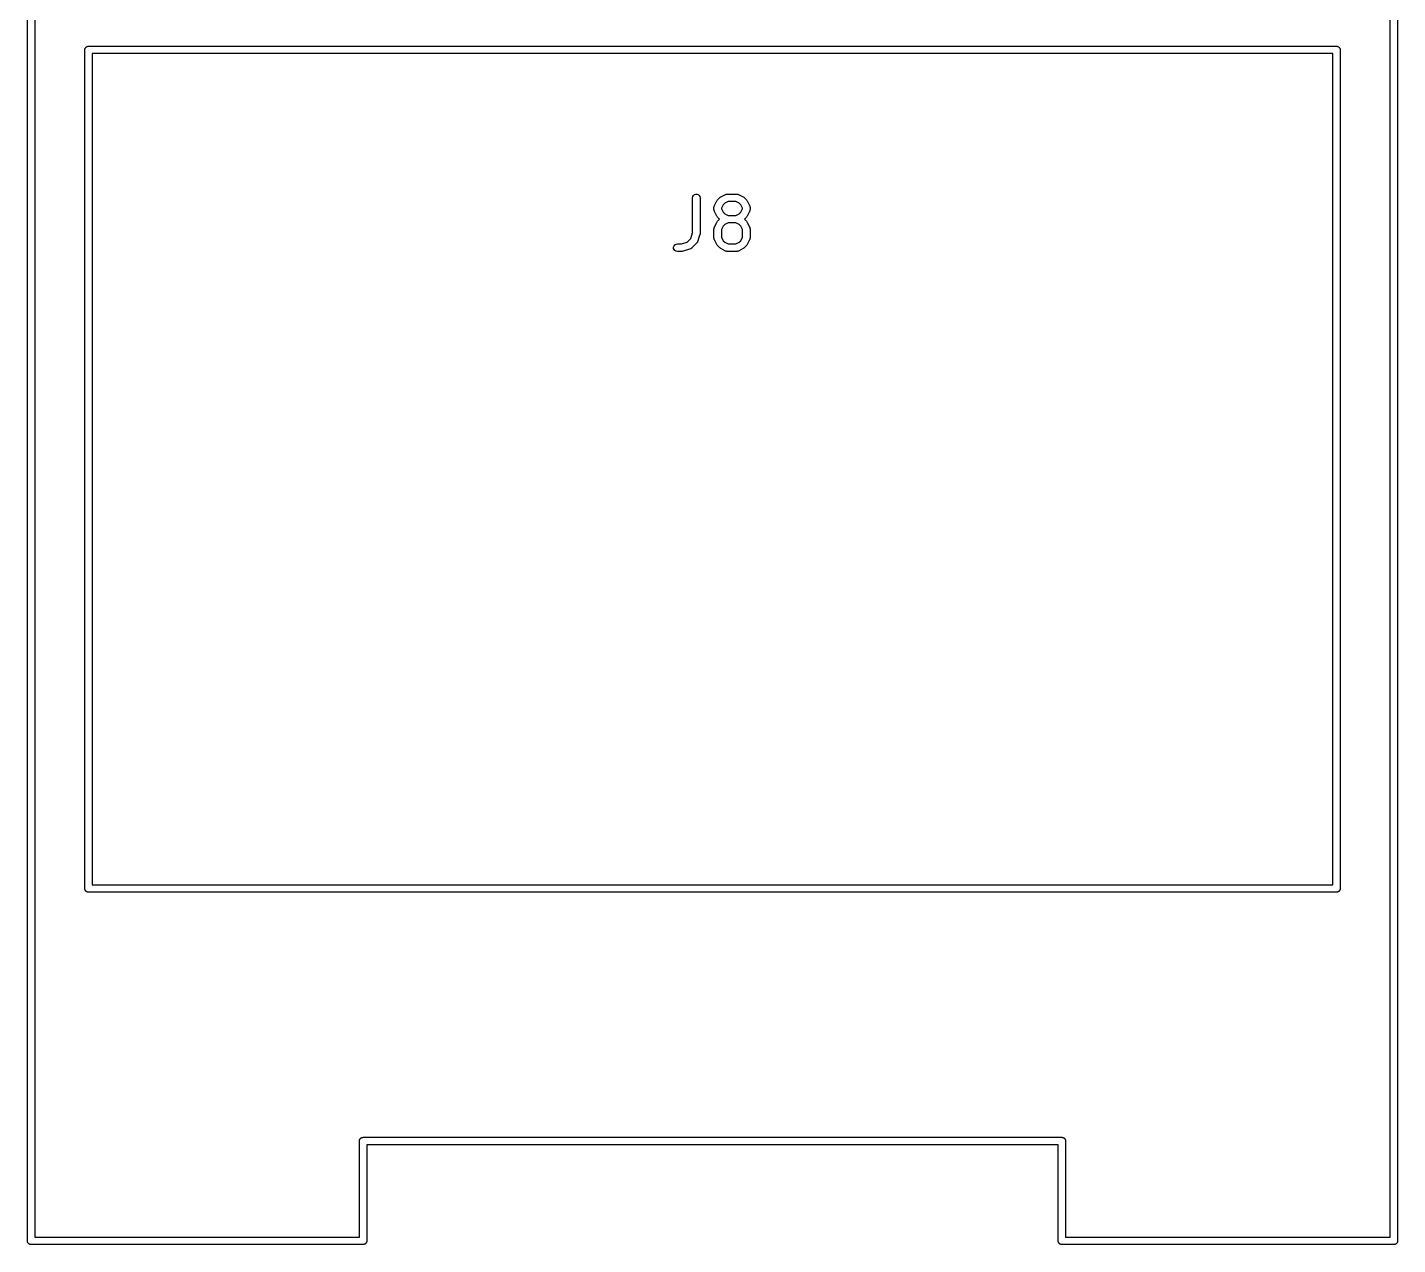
# Model space of a CAD drawing. Extents: x 86 to 333, y -237 to -29.
# Drawn here: x 301.27 to 328.73, y -66.94 to -42.55 of the extents above; entities that cross this region are included whole.
import ezdxf

# ---------------------------------------------------------------- set-up
doc = ezdxf.new("R2010")
doc.units = 0
doc.header["$MEASUREMENT"] = 0
doc.layers.add('BLACK', color=7, linetype='CONTINUOUS')

msp = doc.modelspace()

# ---------------------------------------------------------------- linework, layer by layer
at = {"layer": 'Black'}
for p, q in [((301.275, -66.86), (301.275, -36.16)), ((328.725, -36.16), (328.725, -66.86)), ((301.425, -36.235), (301.425, -66.785)), ((328.575, -66.785), (328.575, -36.235)), ((302.425, -43), (302.426, -42.9935)), ((302.425, -59.8), (302.425, -43)), ((302.426, -42.987), (302.428, -42.9808)), ((302.426, -42.9935), (302.426, -42.987)), ((302.428, -42.9808), (302.43, -42.9743)), ((302.43, -42.9743), (302.433, -42.9687)), ((302.433, -42.9687), (302.435, -42.9625)), ((302.435, -42.9625), (302.439, -42.9575)), ((302.439, -42.9575), (302.443, -42.9518)), ((302.443, -42.9518), (302.448, -42.9476)), ((302.448, -42.9476), (302.452, -42.9425)), ((302.452, -42.9425), (302.457, -42.9393)), ((302.457, -42.9393), (302.462, -42.935)), ((302.462, -42.935), (302.469, -42.9328)), ((302.469, -42.9328), (302.474, -42.9295)), ((302.474, -42.9295), (302.481, -42.9284)), ((302.481, -42.9284), (302.487, -42.9261)), ((302.487, -42.9261), (302.494, -42.9261)), ((302.494, -42.9261), (302.5, -42.925)), ((302.5, -42.925), (327.5, -42.925)), ((302.575, -43.075), (302.575, -59.725)), ((327.425, -43.075), (302.575, -43.075)), ((327.425, -51.4), (327.425, -43.075)), ((327.5, -42.925), (327.506, -42.9261)), ((327.506, -42.9261), (327.513, -42.9261)), ((327.513, -42.9261), (327.519, -42.9284)), ((327.519, -42.9284), (327.526, -42.9295)), ((327.526, -42.9295), (327.531, -42.9328)), ((327.531, -42.9328), (327.537, -42.935)), ((327.537, -42.935), (327.543, -42.9393)), ((327.543, -42.9393), (327.548, -42.9425)), ((327.548, -42.9425), (327.552, -42.9476)), ((327.552, -42.9476), (327.557, -42.9518)), ((327.557, -42.9518), (327.561, -42.9575)), ((327.561, -42.9575), (327.565, -42.9625)), ((327.565, -42.9625), (327.567, -42.9687)), ((327.567, -42.9687), (327.57, -42.9743)), ((327.57, -42.9743), (327.572, -42.9808)), ((327.572, -42.9808), (327.574, -42.987)), ((327.574, -42.987), (327.574, -42.9935)), ((327.574, -42.9935), (327.575, -43)), ((327.575, -43), (327.575, -51.4)), ((314.602, -45.9624), (314.606, -45.9367)), ((314.602, -46.6645), (314.602, -45.9624)), ((314.606, -45.9367), (314.619, -45.9142)), ((314.619, -45.9142), (314.639, -45.8974)), ((314.639, -45.8974), (314.664, -45.8885)), ((314.664, -45.8885), (314.69, -45.8885)), ((314.69, -45.8885), (314.714, -45.8974)), ((314.714, -45.8974), (314.734, -45.9142)), ((314.734, -45.9142), (314.747, -45.9367)), ((314.747, -45.9367), (314.752, -45.9624)), ((314.752, -45.9624), (314.752, -46.6767)), ((315.038, -46.1193), (315.086, -46.0241)), ((315.086, -46.0241), (315.093, -46.0144)), ((315.093, -46.0144), (315.1, -46.0046)), ((315.1, -46.0046), (315.147, -45.957)), ((315.147, -45.957), (315.157, -45.9501)), ((315.157, -45.9501), (315.167, -45.9429)), ((315.167, -45.9429), (315.262, -45.8953)), ((315.214, -46.102), (315.18, -46.1706)), ((315.245, -46.0716), (315.214, -46.102)), ((315.313, -46.0374), (315.245, -46.0716)), ((315.262, -45.8953), (315.266, -45.8941)), ((315.266, -45.8941), (315.27, -45.8919)), ((315.27, -45.8919), (315.279, -45.8904)), ((315.279, -45.8904), (315.287, -45.8879)), ((315.287, -45.8879), (315.291, -45.8881)), ((315.291, -45.8881), (315.296, -45.8874)), ((315.296, -45.8874), (315.486, -45.8874)), ((315.468, -46.0374), (315.313, -46.0374)), ((315.537, -46.0716), (315.468, -46.0374)), ((315.486, -45.8874), (315.49, -45.8881)), ((315.49, -45.8881), (315.495, -45.8879)), ((315.495, -45.8879), (315.503, -45.8904)), ((315.503, -45.8904), (315.512, -45.8919)), ((315.512, -45.8919), (315.516, -45.8941)), ((315.516, -45.8941), (315.52, -45.8953)), ((315.52, -45.8953), (315.615, -45.9429)), ((315.567, -46.102), (315.537, -46.0716)), ((315.602, -46.1706), (315.567, -46.102)), ((315.615, -45.9429), (315.625, -45.9501)), ((315.625, -45.9501), (315.634, -45.957)), ((315.634, -45.957), (315.682, -46.0046)), ((315.682, -46.0046), (315.689, -46.0144)), ((315.689, -46.0144), (315.696, -46.0241)), ((315.696, -46.0241), (315.744, -46.1193)), ((315.03, -46.1529), (315.031, -46.1486)), ((315.03, -46.2005), (315.03, -46.1529)), ((315.031, -46.2047), (315.03, -46.2005)), ((315.031, -46.1443), (315.033, -46.1359)), ((315.031, -46.1486), (315.031, -46.1443)), ((315.031, -46.209), (315.031, -46.2047)), ((315.033, -46.2175), (315.031, -46.209)), ((315.033, -46.1359), (315.035, -46.1272)), ((315.035, -46.2261), (315.033, -46.2175)), ((315.035, -46.1272), (315.037, -46.1235)), ((315.037, -46.2299), (315.035, -46.2261)), ((315.037, -46.1235), (315.038, -46.1193)), ((315.038, -46.234), (315.037, -46.2299)), ((315.086, -46.3293), (315.038, -46.234)), ((315.093, -46.3389), (315.086, -46.3293)), ((315.1, -46.3487), (315.093, -46.3389)), ((315.142, -46.391), (315.1, -46.3487)), ((315.18, -46.1706), (315.18, -46.1828)), ((315.18, -46.1828), (315.214, -46.2513)), ((315.214, -46.2513), (315.245, -46.2817)), ((315.245, -46.2817), (315.313, -46.316)), ((315.313, -46.316), (315.468, -46.316)), ((315.468, -46.316), (315.537, -46.2817)), ((315.537, -46.2817), (315.567, -46.2513)), ((315.567, -46.2513), (315.602, -46.1828)), ((315.602, -46.1828), (315.602, -46.1706)), ((315.682, -46.3487), (315.64, -46.391)), ((315.689, -46.3389), (315.682, -46.3487)), ((315.696, -46.3293), (315.689, -46.3389)), ((315.744, -46.234), (315.696, -46.3293)), ((315.744, -46.1193), (315.745, -46.1235)), ((315.745, -46.2299), (315.744, -46.234)), ((315.745, -46.1235), (315.747, -46.1272)), ((315.747, -46.2261), (315.745, -46.2299)), ((315.747, -46.1272), (315.749, -46.1359)), ((315.749, -46.2175), (315.747, -46.2261)), ((315.749, -46.1359), (315.751, -46.1443)), ((315.751, -46.2091), (315.749, -46.2175)), ((315.751, -46.1443), (315.751, -46.1486)), ((315.751, -46.1486), (315.752, -46.1529)), ((315.752, -46.2005), (315.751, -46.2047)), ((315.751, -46.2047), (315.751, -46.2091)), ((315.752, -46.1529), (315.752, -46.2005)), ((314.563, -46.779), (314.602, -46.6645)), ((315.03, -46.5814), (315.031, -46.5772)), ((315.03, -46.7719), (315.03, -46.5814)), ((315.031, -46.5729), (315.033, -46.5644)), ((315.031, -46.5772), (315.031, -46.5729)), ((315.033, -46.5644), (315.035, -46.5558)), ((315.035, -46.5558), (315.037, -46.552)), ((315.037, -46.552), (315.038, -46.5479)), ((315.038, -46.5479), (315.086, -46.4526)), ((315.086, -46.4526), (315.093, -46.443)), ((315.093, -46.443), (315.1, -46.4332)), ((315.1, -46.4332), (315.142, -46.391)), ((315.214, -46.5306), (315.18, -46.5991)), ((315.18, -46.5991), (315.18, -46.7542)), ((315.245, -46.5002), (315.214, -46.5306)), ((315.313, -46.466), (315.245, -46.5002)), ((315.468, -46.466), (315.313, -46.466)), ((315.537, -46.5002), (315.468, -46.466)), ((315.567, -46.5306), (315.537, -46.5002)), ((315.602, -46.5991), (315.567, -46.5306)), ((315.602, -46.7542), (315.602, -46.5991)), ((315.64, -46.391), (315.682, -46.4332)), ((315.682, -46.4332), (315.689, -46.443)), ((315.689, -46.443), (315.696, -46.4526)), ((315.696, -46.4526), (315.744, -46.5479)), ((315.744, -46.5479), (315.745, -46.552)), ((315.745, -46.552), (315.747, -46.5558)), ((315.747, -46.5558), (315.749, -46.5644)), ((315.749, -46.5644), (315.751, -46.5729)), ((315.751, -46.5729), (315.751, -46.5772)), ((315.751, -46.5772), (315.752, -46.5814)), ((315.752, -46.5814), (315.752, -46.7719)), ((314.222, -46.9494), (314.231, -46.9249)), ((314.231, -46.9249), (314.248, -46.9049)), ((314.248, -46.9049), (314.27, -46.8919)), ((314.27, -46.8919), (314.296, -46.8874)), ((314.296, -46.8874), (314.379, -46.8874)), ((314.379, -46.8874), (314.493, -46.8492)), ((314.493, -46.8492), (314.563, -46.779)), ((314.682, -46.8726), (314.587, -46.9678)), ((314.685, -46.869), (314.682, -46.8726)), ((314.688, -46.8661), (314.685, -46.869)), ((314.692, -46.8584), (314.688, -46.8661)), ((314.697, -46.8512), (314.692, -46.8584)), ((314.698, -46.847), (314.697, -46.8512)), ((314.7, -46.8432), (314.698, -46.847)), ((314.748, -46.7004), (314.7, -46.8432)), ((314.75, -46.6885), (314.748, -46.7004)), ((314.752, -46.6767), (314.75, -46.6885)), ((315.031, -46.7762), (315.03, -46.7719)), ((315.031, -46.7805), (315.031, -46.7762)), ((315.033, -46.7889), (315.031, -46.7805)), ((315.035, -46.7976), (315.033, -46.7889)), ((315.037, -46.8013), (315.035, -46.7976)), ((315.038, -46.8054), (315.037, -46.8013)), ((315.086, -46.9007), (315.038, -46.8054)), ((315.093, -46.9103), (315.086, -46.9007)), ((315.1, -46.9202), (315.093, -46.9103)), ((315.147, -46.9678), (315.1, -46.9202)), ((315.18, -46.7542), (315.214, -46.8227)), ((315.214, -46.8227), (315.245, -46.8531)), ((315.245, -46.8531), (315.313, -46.8874)), ((315.313, -46.8874), (315.468, -46.8874)), ((315.468, -46.8874), (315.537, -46.8531)), ((315.537, -46.8531), (315.567, -46.8227)), ((315.567, -46.8227), (315.602, -46.7542)), ((315.682, -46.9202), (315.634, -46.9678)), ((315.689, -46.9103), (315.682, -46.9202)), ((315.696, -46.9007), (315.689, -46.9103)), ((315.744, -46.8054), (315.696, -46.9007)), ((315.745, -46.8013), (315.744, -46.8054)), ((315.747, -46.7976), (315.745, -46.8013)), ((315.749, -46.7889), (315.747, -46.7976)), ((315.751, -46.7805), (315.749, -46.7889)), ((315.752, -46.7719), (315.751, -46.7762)), ((315.751, -46.7762), (315.751, -46.7805)), ((314.222, -46.9754), (314.222, -46.9494)), ((314.231, -46.9999), (314.222, -46.9754)), ((314.248, -47.0198), (314.231, -46.9999)), ((314.27, -47.0329), (314.248, -47.0198)), ((314.296, -47.0374), (314.27, -47.0329)), ((314.391, -47.0374), (314.296, -47.0374)), ((314.403, -47.0353), (314.391, -47.0374)), ((314.415, -47.0335), (314.403, -47.0353)), ((314.558, -46.9859), (314.415, -47.0335)), ((314.561, -46.9839), (314.558, -46.9859)), ((314.566, -46.9827), (314.561, -46.9839)), ((314.573, -46.9777), (314.566, -46.9827)), ((314.58, -46.9735), (314.573, -46.9777)), ((314.583, -46.9703), (314.58, -46.9735)), ((314.587, -46.9678), (314.583, -46.9703)), ((315.157, -46.9747), (315.147, -46.9678)), ((315.167, -46.9818), (315.157, -46.9747)), ((315.262, -47.0295), (315.167, -46.9818)), ((315.266, -47.0307), (315.262, -47.0295)), ((315.27, -47.0329), (315.266, -47.0307)), ((315.279, -47.0344), (315.27, -47.0329)), ((315.287, -47.0369), (315.279, -47.0344)), ((315.291, -47.0366), (315.287, -47.0369)), ((315.296, -47.0374), (315.291, -47.0366)), ((315.486, -47.0374), (315.296, -47.0374)), ((315.49, -47.0366), (315.486, -47.0374)), ((315.495, -47.0369), (315.49, -47.0366)), ((315.503, -47.0344), (315.495, -47.0369)), ((315.512, -47.0329), (315.503, -47.0344)), ((315.516, -47.0307), (315.512, -47.0329)), ((315.52, -47.0295), (315.516, -47.0307)), ((315.615, -46.9818), (315.52, -47.0295)), ((315.625, -46.9747), (315.615, -46.9818)), ((315.634, -46.9678), (315.625, -46.9747)), ((327.425, -59.725), (327.425, -51.4)), ((327.575, -51.4), (327.575, -59.8)), ((302.426, -59.8065), (302.425, -59.8)), ((302.426, -59.813), (302.426, -59.8065)), ((302.428, -59.8192), (302.426, -59.813)), ((302.43, -59.8257), (302.428, -59.8192)), ((302.433, -59.8313), (302.43, -59.8257)), ((302.435, -59.8375), (302.433, -59.8313)), ((302.439, -59.8425), (302.435, -59.8375)), ((302.575, -59.725), (327.425, -59.725)), ((327.565, -59.8375), (327.561, -59.8425)), ((327.567, -59.8313), (327.565, -59.8375)), ((327.57, -59.8257), (327.567, -59.8313)), ((327.572, -59.8192), (327.57, -59.8257)), ((327.574, -59.813), (327.572, -59.8192)), ((327.575, -59.8), (327.574, -59.8065)), ((327.574, -59.8065), (327.574, -59.813)), ((302.443, -59.8482), (302.439, -59.8425)), ((302.448, -59.8524), (302.443, -59.8482)), ((302.452, -59.8575), (302.448, -59.8524)), ((302.457, -59.8607), (302.452, -59.8575)), ((302.462, -59.865), (302.457, -59.8607)), ((302.469, -59.8672), (302.462, -59.865)), ((302.474, -59.8705), (302.469, -59.8672)), ((302.481, -59.8716), (302.474, -59.8705)), ((302.487, -59.8739), (302.481, -59.8716)), ((302.494, -59.8739), (302.487, -59.8739)), ((302.5, -59.875), (302.494, -59.8739)), ((327.5, -59.875), (302.5, -59.875)), ((327.506, -59.8739), (327.5, -59.875)), ((327.513, -59.8739), (327.506, -59.8739)), ((327.519, -59.8716), (327.513, -59.8739)), ((327.526, -59.8705), (327.519, -59.8716)), ((327.531, -59.8672), (327.526, -59.8705)), ((327.537, -59.865), (327.531, -59.8672)), ((327.543, -59.8607), (327.537, -59.865)), ((327.548, -59.8575), (327.543, -59.8607)), ((327.552, -59.8524), (327.548, -59.8575)), ((327.557, -59.8482), (327.552, -59.8524)), ((327.561, -59.8425), (327.557, -59.8482)), ((307.925, -64.86), (307.926, -64.8535)), ((307.925, -66.785), (307.925, -64.86)), ((307.926, -64.847), (307.928, -64.8408)), ((307.926, -64.8535), (307.926, -64.847)), ((307.928, -64.8408), (307.93, -64.8343)), ((307.93, -64.8343), (307.933, -64.8287)), ((307.933, -64.8287), (307.935, -64.8225)), ((307.935, -64.8225), (307.939, -64.8175)), ((307.939, -64.8175), (307.943, -64.8118)), ((307.943, -64.8118), (307.948, -64.8076)), ((307.948, -64.8076), (307.952, -64.8025)), ((307.952, -64.8025), (307.957, -64.7993)), ((307.957, -64.7993), (307.962, -64.795)), ((307.962, -64.795), (307.969, -64.7928)), ((307.969, -64.7928), (307.974, -64.7895)), ((307.974, -64.7895), (307.981, -64.7884)), ((307.981, -64.7884), (307.987, -64.7861)), ((307.987, -64.7861), (307.994, -64.7861)), ((307.994, -64.7861), (308, -64.785)), ((308, -64.785), (322, -64.785)), ((321.925, -64.935), (308.075, -64.935)), ((308.075, -64.935), (308.075, -66.86)), ((321.925, -66.86), (321.925, -64.935)), ((322, -64.785), (322.006, -64.7861)), ((322.006, -64.7861), (322.013, -64.7861)), ((322.013, -64.7861), (322.019, -64.7884)), ((322.019, -64.7884), (322.026, -64.7895)), ((322.026, -64.7895), (322.031, -64.7928)), ((322.031, -64.7928), (322.037, -64.795)), ((322.037, -64.795), (322.043, -64.7993)), ((322.043, -64.7993), (322.048, -64.8025)), ((322.048, -64.8025), (322.052, -64.8076)), ((322.052, -64.8076), (322.057, -64.8118)), ((322.057, -64.8118), (322.061, -64.8175)), ((322.061, -64.8175), (322.065, -64.8225)), ((322.065, -64.8225), (322.067, -64.8287)), ((322.067, -64.8287), (322.07, -64.8343)), ((322.07, -64.8343), (322.072, -64.8408)), ((322.072, -64.8408), (322.074, -64.847)), ((322.074, -64.847), (322.074, -64.8535)), ((322.074, -64.8535), (322.075, -64.86)), ((322.075, -64.86), (322.075, -66.785)), ((301.276, -66.8665), (301.275, -66.86)), ((301.276, -66.873), (301.276, -66.8665)), ((301.278, -66.8792), (301.276, -66.873)), ((301.28, -66.8857), (301.278, -66.8792)), ((301.283, -66.8913), (301.28, -66.8857)), ((301.285, -66.8975), (301.283, -66.8913)), ((301.289, -66.9025), (301.285, -66.8975)), ((301.293, -66.9082), (301.289, -66.9025)), ((301.298, -66.9124), (301.293, -66.9082)), ((301.302, -66.9175), (301.298, -66.9124)), ((301.307, -66.9207), (301.302, -66.9175)), ((301.312, -66.925), (301.307, -66.9207)), ((301.319, -66.9272), (301.312, -66.925)), ((301.324, -66.9305), (301.319, -66.9272)), ((301.331, -66.9316), (301.324, -66.9305)), ((301.337, -66.9339), (301.331, -66.9316)), ((301.344, -66.9339), (301.337, -66.9339)), ((301.35, -66.935), (301.344, -66.9339)), ((308, -66.935), (301.35, -66.935)), ((301.425, -66.785), (307.925, -66.785)), ((308.006, -66.9339), (308, -66.935)), ((308.013, -66.9339), (308.006, -66.9339)), ((308.019, -66.9316), (308.013, -66.9339)), ((308.026, -66.9305), (308.019, -66.9316)), ((308.031, -66.9272), (308.026, -66.9305)), ((308.037, -66.925), (308.031, -66.9272)), ((308.043, -66.9207), (308.037, -66.925)), ((308.048, -66.9175), (308.043, -66.9207)), ((308.052, -66.9124), (308.048, -66.9175)), ((308.057, -66.9082), (308.052, -66.9124)), ((308.061, -66.9025), (308.057, -66.9082)), ((308.065, -66.8975), (308.061, -66.9025)), ((308.067, -66.8913), (308.065, -66.8975)), ((308.07, -66.8857), (308.067, -66.8913)), ((308.072, -66.8792), (308.07, -66.8857)), ((308.074, -66.873), (308.072, -66.8792)), ((308.075, -66.86), (308.074, -66.8665)), ((308.074, -66.8665), (308.074, -66.873)), ((321.926, -66.8665), (321.925, -66.86)), ((321.926, -66.873), (321.926, -66.8665)), ((321.928, -66.8792), (321.926, -66.873)), ((321.93, -66.8857), (321.928, -66.8792)), ((321.933, -66.8913), (321.93, -66.8857)), ((321.935, -66.8975), (321.933, -66.8913)), ((321.939, -66.9025), (321.935, -66.8975)), ((321.943, -66.9082), (321.939, -66.9025)), ((321.948, -66.9124), (321.943, -66.9082)), ((321.952, -66.9175), (321.948, -66.9124)), ((321.957, -66.9207), (321.952, -66.9175)), ((321.962, -66.925), (321.957, -66.9207)), ((321.969, -66.9272), (321.962, -66.925)), ((321.974, -66.9305), (321.969, -66.9272)), ((321.981, -66.9316), (321.974, -66.9305)), ((321.987, -66.9339), (321.981, -66.9316)), ((321.994, -66.9339), (321.987, -66.9339)), ((322, -66.935), (321.994, -66.9339)), ((328.65, -66.935), (322, -66.935)), ((322.075, -66.785), (328.575, -66.785)), ((328.656, -66.9339), (328.65, -66.935)), ((328.663, -66.9339), (328.656, -66.9339)), ((328.669, -66.9316), (328.663, -66.9339)), ((328.676, -66.9305), (328.669, -66.9316)), ((328.681, -66.9272), (328.676, -66.9305)), ((328.688, -66.925), (328.681, -66.9272)), ((328.693, -66.9207), (328.688, -66.925)), ((328.698, -66.9175), (328.693, -66.9207)), ((328.702, -66.9124), (328.698, -66.9175)), ((328.707, -66.9082), (328.702, -66.9124)), ((328.711, -66.9025), (328.707, -66.9082)), ((328.715, -66.8975), (328.711, -66.9025)), ((328.717, -66.8913), (328.715, -66.8975)), ((328.72, -66.8857), (328.717, -66.8913)), ((328.722, -66.8792), (328.72, -66.8857)), ((328.724, -66.873), (328.722, -66.8792)), ((328.725, -66.86), (328.724, -66.8665)), ((328.724, -66.8665), (328.724, -66.873))]:
    msp.add_line(p, q, dxfattribs=at)

doc.saveas('drawing.dxf')
